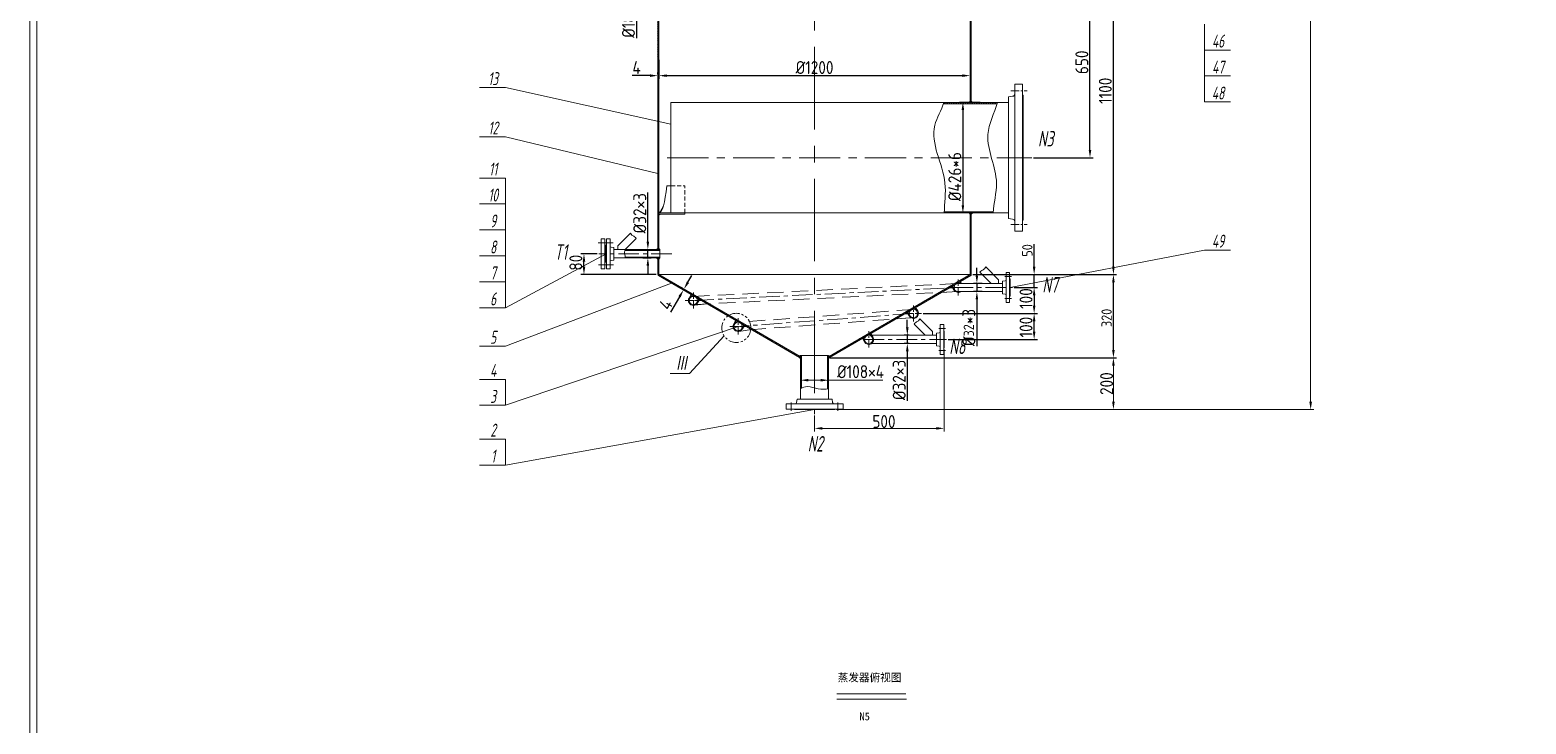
# Model space of a CAD drawing. Header units: inches. Extents: x 16 to 1170, y 5 to 1869.
# Drawn here: x 16 to 593, y 363 to 630 of the extents above; entities that cross this region are included whole.
import ezdxf
from ezdxf.enums import TextEntityAlignment as Align

# ---------------------------------------------------------------- set-up
doc = ezdxf.new("R2010")
doc.units = ezdxf.units.IN
doc.header["$MEASUREMENT"] = 0
for name, pattern in [('CENTER', [50.8, 31.75, -6.35, 6.35, -6.35]), ('HIDDEN', [9.525, 6.35, -3.175]), ('PHANTOM2', [31.75, 15.875, -3.175, 3.175, -3.175, 3.175, -3.175])]:
    doc.linetypes.add(name, pattern=pattern)
doc.layers.get('Defpoints').update_dxf_attribs({"lineweight": 0})
for name, color, linetype, lineweight in [('中心线', 111, 'CENTER', 0), ('剖面线', 250, 'Continuous', 0), ('双点划线', 5, 'PHANTOM2', 0), ('文字', 7, 'Continuous', 0), ('标注线', 20, 'Continuous', 0), ('粗实线', 7, 'Continuous', 0), ('细实线2', 130, 'Continuous', 0), ('虚线', 3, 'HIDDEN', 0)]:
    doc.layers.add(name, color=color, linetype=linetype, lineweight=lineweight)
doc.styles.add('HZ', font='gbeitc.shx', dxfattribs={"width": 0.75, "bigfont": 'hztxt3.shx'})
doc.styles.add('STYLE1', font='isocp3.shx', dxfattribs={"width": 0.8, "oblique": 18, "bigfont": 'hztxt3.shx'})
doc.dimstyles.new('1-10', dxfattribs={"dimtxt": 4, "dimasz": 3, "dimexe": 1.25, "dimexo": 0.625, "dimtad": 1, "dimdec": 4, "dimlfac": 10, "dimdsep": 46, "dimtxsty": 'STYLE1', "dimcen": 0.5, "dimclrt": 4, "dimadec": 0, "dimazin": 0, "dimtp": 0.2, "dimtfac": 1, "dimtdec": 4, "dimtmove": 0, "dimatfit": 3, "dimfxl": 1.25, "dimtolj": 1, "dimarcsym": 0})

# ---------------------------------------------------------------- blocks, each defined once
blk = doc.blocks.new('*D3')
at = {"layer": 'Defpoints', "color": 0, "transparency": 16777216}
for p in [(395.27, 531.13), (360.26, 521.13), (403.65, 521.13)]:
    blk.add_point(p, dxfattribs=at)
at = {"layer": '标注线', "color": 0, "lineweight": -2, "transparency": 16777216}
for p, q in [((395.9, 531.13), (404.9, 531.13)), ((403.65, 528.13), (403.65, 524.13)), ((360.89, 521.13), (404.9, 521.13))]:
    blk.add_line(p, q, dxfattribs=at)
at = {"layer": '标注线', "color": 0, "transparency": 16777216}
for points in [[(403.15, 528.13), (404.15, 528.13), (403.65, 531.13)], [(403.15, 524.13), (404.15, 524.13), (403.65, 521.13)]]:
    blk.add_solid(points, dxfattribs=at)
at = {"layer": '标注线', "color": 4, "transparency": 16777216, "insert": (400.53, 526.87), "char_height": 4, "attachment_point": 5, "rotation": 90}
blk.add_mtext('\\A1;{\\Fgbenor,gbcbig|c134;\\H1.25x;100}', dxfattribs=at)
blk = doc.blocks.new('*D4')
at = {"layer": 'Defpoints', "color": 0, "transparency": 16777216}
for p in [(360.26, 521.13), (403.65, 521.13), (369.87, 511.13)]:
    blk.add_point(p, dxfattribs=at)
at = {"layer": '标注线', "color": 0, "lineweight": -2, "transparency": 16777216}
for p, q in [((360.89, 521.13), (404.9, 521.13)), ((403.65, 514.13), (403.65, 518.13)), ((370.5, 511.13), (404.9, 511.13))]:
    blk.add_line(p, q, dxfattribs=at)
at = {"layer": '标注线', "color": 0, "transparency": 16777216}
for points in [[(403.15, 518.13), (404.15, 518.13), (403.65, 521.13)], [(403.15, 514.13), (404.15, 514.13), (403.65, 511.13)]]:
    blk.add_solid(points, dxfattribs=at)
at = {"layer": '标注线', "color": 4, "transparency": 16777216, "insert": (400.53, 515.88), "char_height": 4, "attachment_point": 5, "rotation": 90}
blk.add_mtext('\\A1;{\\Fgbenor,gbcbig|c134;\\H1.25x;100}', dxfattribs=at)
blk = doc.blocks.new('*D5')
at = {"layer": 'Defpoints', "color": 0, "transparency": 16777216}
for p in [(379.41, 536.13), (434.22, 536.13), (324.41, 504.08)]:
    blk.add_point(p, dxfattribs=at)
at = {"layer": '标注线', "color": 0, "lineweight": -2, "transparency": 16777216}
for p, q in [((380.03, 536.13), (435.47, 536.13)), ((434.22, 507.08), (434.22, 533.13)), ((325.03, 504.08), (435.47, 504.08))]:
    blk.add_line(p, q, dxfattribs=at)
at = {"layer": '标注线', "color": 0, "transparency": 16777216}
for points in [[(433.72, 533.13), (434.72, 533.13), (434.22, 536.13)], [(433.72, 507.08), (434.72, 507.08), (434.22, 504.08)]]:
    blk.add_solid(points, dxfattribs=at)
at = {"layer": '标注线', "color": 4, "transparency": 16777216, "insert": (431.6, 519.41), "char_height": 4, "attachment_point": 5, "rotation": 90, "style": 'STYLE1'}
blk.add_mtext('\\A1;{\\Fgbenor,gbcbig|c134;\\Q0;\\W1;320}', dxfattribs=at)
blk = doc.blocks.new('*D6')
at = {"layer": 'Defpoints', "color": 0, "transparency": 16777216}
for p in [(379.41, 536.13), (395.27, 531.13), (403.66, 536.13)]:
    blk.add_point(p, dxfattribs=at)
at = {"layer": '标注线', "color": 0, "lineweight": -2, "transparency": 16777216}
for p, q in [((403.66, 539.13), (403.66, 547.87)), ((380.03, 536.13), (404.91, 536.13)), ((395.9, 531.13), (404.91, 531.13)), ((403.66, 531.13), (403.66, 536.13)), ((403.66, 528.13), (403.66, 525.13))]:
    blk.add_line(p, q, dxfattribs=at)
at = {"layer": '标注线', "color": 0, "transparency": 16777216}
for points in [[(403.16, 539.13), (404.16, 539.13), (403.66, 536.13)], [(403.16, 528.13), (404.16, 528.13), (403.66, 531.13)]]:
    blk.add_solid(points, dxfattribs=at)
at = {"layer": '标注线', "color": 4, "transparency": 16777216, "insert": (397.7, 545.41), "char_height": 4, "attachment_point": 5, "rotation": 90, "style": 'STYLE1'}
blk.add_mtext('\\A1;{\\Fgbenor,gbcbig|c134;\\Q0;\\W1;\\P50}', dxfattribs=at)
blk = doc.blocks.new('*D7')
at = {"layer": 'Defpoints', "color": 0, "transparency": 16777216}
for p in [(230.1, 544.13), (235.8, 544.13), (258.61, 536.13)]:
    blk.add_point(p, dxfattribs=at)
at = {"layer": '标注线', "color": 0, "lineweight": -2, "transparency": 16777216}
for p, q in [((235.18, 544.13), (228.85, 544.13)), ((230.1, 539.13), (230.1, 541.13)), ((257.98, 536.13), (228.85, 536.13))]:
    blk.add_line(p, q, dxfattribs=at)
at = {"layer": '标注线', "color": 0, "transparency": 16777216}
for points in [[(229.6, 541.13), (230.6, 541.13), (230.1, 544.13)], [(229.6, 539.13), (230.6, 539.13), (230.1, 536.13)]]:
    blk.add_solid(points, dxfattribs=at)
at = {"layer": '标注线', "color": 4, "transparency": 16777216, "insert": (226.98, 540.69), "char_height": 4, "attachment_point": 5, "rotation": 90}
blk.add_mtext('\\A1;{\\Fgbenor,gbcbig|c134;\\H1.25x;80}', dxfattribs=at)
blk = doc.blocks.new('*D8')
at = {"layer": 'Defpoints', "color": 0, "transparency": 16777216}
for p in [(268.46, 530.19), (268.46, 530.19), (268.66, 530.53)]:
    blk.add_point(p, dxfattribs=at)
at = {"layer": '标注线', "color": 0, "lineweight": -2, "transparency": 16777216}
for p, q in [((267.92, 530.5), (267.38, 530.81)), ((268.12, 530.85), (267.58, 531.16)), ((270.16, 533.13), (271.67, 535.72)), ((266.95, 527.59), (263.49, 521.63)), ((268.66, 530.53), (268.46, 530.19))]:
    blk.add_line(p, q, dxfattribs=at)
at = {"layer": '标注线', "color": 0, "transparency": 16777216}
for points in [[(269.73, 533.38), (270.6, 532.88), (268.66, 530.53)], [(266.52, 527.84), (267.39, 527.34), (268.46, 530.19)]]:
    blk.add_solid(points, dxfattribs=at)
at = {"layer": '标注线', "color": 4, "transparency": 16777216, "insert": (261.63, 524.64), "char_height": 4, "attachment_point": 5, "rotation": 59.89207}
blk.add_mtext('\\A1;{\\Fgbenor,gbcbig|c134;\\H1.25x;4}', dxfattribs=at)
blk = doc.blocks.new('*D9')
at = {"layer": 'Defpoints', "color": 0, "transparency": 16777216}
for p in [(381.06, 646.13), (434.22, 646.13), (379.41, 536.13)]:
    blk.add_point(p, dxfattribs=at)
at = {"layer": '标注线', "color": 0, "lineweight": -2, "transparency": 16777216}
for p, q in [((381.68, 646.13), (435.47, 646.13)), ((434.22, 539.13), (434.22, 643.13)), ((380.03, 536.13), (435.47, 536.13))]:
    blk.add_line(p, q, dxfattribs=at)
at = {"layer": '标注线', "color": 0, "transparency": 16777216}
for points in [[(433.72, 643.13), (434.72, 643.13), (434.22, 646.13)], [(433.72, 539.13), (434.72, 539.13), (434.22, 536.13)]]:
    blk.add_solid(points, dxfattribs=at)
at = {"layer": '标注线', "color": 4, "transparency": 16777216, "insert": (431.1, 606.89), "char_height": 4, "attachment_point": 5, "rotation": 90}
blk.add_mtext('\\A1;{\\Fgbenor,gbcbig|c134;\\H1.25x;1100}', dxfattribs=at)
blk = doc.blocks.new('*D10')
at = {"layer": 'Defpoints', "color": 0, "transparency": 16777216}
for p in [(381.06, 646.13), (425.19, 646.13), (402.81, 581.13)]:
    blk.add_point(p, dxfattribs=at)
at = {"layer": '标注线', "color": 0, "lineweight": -2, "transparency": 16777216}
for p, q in [((381.68, 646.13), (426.44, 646.13)), ((425.19, 584.13), (425.19, 643.13)), ((403.43, 581.13), (426.44, 581.13))]:
    blk.add_line(p, q, dxfattribs=at)
at = {"layer": '标注线', "color": 0, "transparency": 16777216}
for points in [[(424.69, 643.13), (425.69, 643.13), (425.19, 646.13)], [(424.69, 584.13), (425.69, 584.13), (425.19, 581.13)]]:
    blk.add_solid(points, dxfattribs=at)
at = {"layer": '标注线', "color": 4, "transparency": 16777216, "insert": (422.06, 617.85), "char_height": 4, "attachment_point": 5, "rotation": 90}
blk.add_mtext('\\A1;{\\Fgbenor,gbcbig|c134;\\H1.25x;650}', dxfattribs=at)
blk = doc.blocks.new('*D14')
at = {"layer": 'Defpoints', "color": 0, "transparency": 16777216}
for p in [(259.01, 619.48), (379.01, 619.48), (379.01, 612.72)]:
    blk.add_point(p, dxfattribs=at)
at = {"layer": '标注线', "color": 0, "lineweight": -2, "transparency": 16777216}
for p, q in [((259.01, 618.85), (259.01, 611.47)), ((379.01, 618.85), (379.01, 611.47)), ((262.01, 612.72), (376.01, 612.72))]:
    blk.add_line(p, q, dxfattribs=at)
at = {"layer": '标注线', "color": 0, "transparency": 16777216}
for points in [[(262.01, 613.22), (262.01, 612.22), (259.01, 612.72)], [(376.01, 613.22), (376.01, 612.22), (379.01, 612.72)]]:
    blk.add_solid(points, dxfattribs=at)
at = {"layer": '标注线', "color": 4, "transparency": 16777216, "insert": (319.01, 615.85), "char_height": 4, "attachment_point": 5}
blk.add_mtext('\\A1;{\\Fgbenor,gbcbig|c0;\\H1.25x;%%C\\Fgbenor,gbcbig|c134;1200}', dxfattribs=at)
blk = doc.blocks.new('*D15')
at = {"layer": 'Defpoints', "color": 0, "transparency": 16777216}
for p in [(258.61, 612.72), (258.61, 612.72), (259.01, 612.72)]:
    blk.add_point(p, dxfattribs=at)
at = {"layer": '标注线', "color": 0, "lineweight": -2, "transparency": 16777216}
for p, q in [((255.61, 612.72), (248.71, 612.72)), ((258.61, 613.35), (258.61, 613.97)), ((259.01, 612.72), (258.61, 612.72)), ((259.01, 612.1), (259.01, 611.47)), ((262.01, 612.72), (265.01, 612.72))]:
    blk.add_line(p, q, dxfattribs=at)
at = {"layer": '标注线', "color": 0, "transparency": 16777216}
for points in [[(255.61, 613.22), (255.61, 612.22), (258.61, 612.72)], [(262.01, 613.22), (262.01, 612.22), (259.01, 612.72)]]:
    blk.add_solid(points, dxfattribs=at)
at = {"layer": '标注线', "color": 4, "transparency": 16777216, "insert": (250.38, 615.85), "char_height": 4, "attachment_point": 5}
blk.add_mtext('\\A1;{\\Fgbenor,gbcbig|c134;\\H1.25x;4}', dxfattribs=at)
blk = doc.blocks.new('*D17')
at = {"layer": 'Defpoints', "color": 0, "transparency": 16777216}
for p in [(252.2, 545.73), (252.2, 542.53), (254.73, 542.53)]:
    blk.add_point(p, dxfattribs=at)
at = {"layer": '标注线', "color": 0, "lineweight": -2, "transparency": 16777216}
for p, q in [((254.73, 548.73), (254.73, 567.73)), ((252.83, 545.73), (255.98, 545.73)), ((252.83, 542.53), (255.98, 542.53)), ((254.73, 542.53), (254.73, 545.73)), ((254.73, 539.53), (254.73, 536.53))]:
    blk.add_line(p, q, dxfattribs=at)
at = {"layer": '标注线', "color": 0, "transparency": 16777216}
for points in [[(254.23, 548.73), (255.23, 548.73), (254.73, 545.73)], [(254.23, 539.53), (255.23, 539.53), (254.73, 542.53)]]:
    blk.add_solid(points, dxfattribs=at)
at = {"layer": '标注线', "color": 4, "transparency": 16777216, "insert": (251.6, 559.73), "char_height": 4, "attachment_point": 5, "rotation": 90}
blk.add_mtext('\\A1;{\\Fgbenor,gbcbig|c0;\\H1.25x;%%C\\Fgbenor,gbcbig|c134;32×3}', dxfattribs=at)
blk = doc.blocks.new('*D18')
at = {"layer": 'Defpoints', "color": 0, "transparency": 16777216}
for p in [(354.76, 509.53), (356.03, 512.73), (356.03, 509.53)]:
    blk.add_point(p, dxfattribs=at)
at = {"layer": '标注线', "color": 0, "lineweight": -2, "transparency": 16777216}
for p, q in [((354.76, 515.73), (354.76, 518.73)), ((355.41, 512.73), (353.51, 512.73)), ((355.41, 509.53), (353.51, 509.53)), ((354.76, 512.73), (354.76, 509.53)), ((354.76, 506.53), (354.76, 487.52))]:
    blk.add_line(p, q, dxfattribs=at)
at = {"layer": '标注线', "color": 0, "transparency": 16777216}
for points in [[(354.26, 515.73), (355.26, 515.73), (354.76, 512.73)], [(354.26, 506.53), (355.26, 506.53), (354.76, 509.53)]]:
    blk.add_solid(points, dxfattribs=at)
at = {"layer": '标注线', "color": 4, "transparency": 16777216, "insert": (351.63, 495.52), "char_height": 4, "attachment_point": 5, "rotation": 90}
blk.add_mtext('\\A1;{\\Fgbenor,gbcbig|c0;\\H1.25x;%%C\\Fgbenor,gbcbig|c134;32×3}', dxfattribs=at)
blk = doc.blocks.new('*D19')
at = {"layer": 'Defpoints', "color": 0, "transparency": 16777216}
for p in [(384.2, 532.73), (381.58, 529.53), (384.2, 529.53)]:
    blk.add_point(p, dxfattribs=at)
at = {"layer": '标注线', "color": 0, "lineweight": -2, "transparency": 16777216}
for p, q in [((381.58, 535.73), (381.58, 538.73)), ((383.57, 532.73), (380.33, 532.73)), ((381.58, 532.73), (381.58, 529.53)), ((383.57, 529.53), (380.33, 529.53)), ((381.58, 526.53), (381.58, 508.52))]:
    blk.add_line(p, q, dxfattribs=at)
at = {"layer": '标注线', "color": 0, "transparency": 16777216}
for points in [[(381.08, 535.73), (382.08, 535.73), (381.58, 532.73)], [(381.08, 526.53), (382.08, 526.53), (381.58, 529.53)]]:
    blk.add_solid(points, dxfattribs=at)
at = {"layer": '标注线', "color": 4, "transparency": 16777216, "insert": (378.46, 515.73), "char_height": 4, "attachment_point": 5, "rotation": 90}
blk.add_mtext('\\A1;{\\Fgbenor,gbcbig|c0;\\H1.25x;%%C\\Fgbenor,gbcbig|c134;\\H0.8x;32\\H1.25x;*3}', dxfattribs=at)
blk = doc.blocks.new('*D20')
at = {"layer": 'Defpoints', "color": 0, "transparency": 16777216}
for p in [(383.53, 602.43), (376.19, 559.83), (383.53, 559.83)]:
    blk.add_point(p, dxfattribs=at)
at = {"layer": '标注线', "color": 0, "lineweight": -2, "transparency": 16777216}
for p, q in [((382.9, 602.43), (374.94, 602.43)), ((376.19, 599.43), (376.19, 562.83)), ((382.9, 559.83), (374.94, 559.83))]:
    blk.add_line(p, q, dxfattribs=at)
at = {"layer": '标注线', "color": 0, "transparency": 16777216}
for points in [[(375.69, 599.43), (376.69, 599.43), (376.19, 602.43)], [(375.69, 562.83), (376.69, 562.83), (376.19, 559.83)]]:
    blk.add_solid(points, dxfattribs=at)
at = {"layer": '标注线', "color": 4, "transparency": 16777216, "insert": (373.06, 573.84), "char_height": 4, "attachment_point": 5, "rotation": 90}
blk.add_mtext('\\A1;{\\Fgbenor,gbcbig|c0;\\H1.25x;%%C\\Fgbenor,gbcbig|c134;426*6}', dxfattribs=at)
blk = doc.blocks.new('*D22')
at = {"layer": 'Defpoints', "color": 0, "transparency": 16777216}
for p in [(250.38, 648.53), (250.87, 650.33), (250.87, 648.53)]:
    blk.add_point(p, dxfattribs=at)
at = {"layer": '标注线', "color": 0, "lineweight": -2, "transparency": 16777216}
for p, q in [((250.38, 653.33), (250.38, 656.33)), ((250.24, 650.33), (249.13, 650.33)), ((250.24, 648.53), (249.13, 648.53)), ((250.38, 650.33), (250.38, 648.53)), ((250.38, 645.53), (250.38, 627.19))]:
    blk.add_line(p, q, dxfattribs=at)
at = {"layer": '标注线', "color": 0, "transparency": 16777216}
for points in [[(249.88, 653.33), (250.88, 653.33), (250.38, 650.33)], [(249.88, 645.53), (250.88, 645.53), (250.38, 648.53)]]:
    blk.add_solid(points, dxfattribs=at)
at = {"layer": '标注线', "color": 4, "transparency": 16777216, "insert": (247.25, 634.77), "char_height": 4, "attachment_point": 5, "rotation": 90}
blk.add_mtext('\\A1;{\\Fgbenor,gbcbig|c0;\\H1.25x;%%C\\Fgbenor,gbcbig|c134;18×3}', dxfattribs=at)

msp = doc.modelspace()

# ---------------------------------------------------------------- hatches: boundary and pattern name
at = {"layer": '剖面线'}
h = msp.add_hatch(dxfattribs=at)
h.set_pattern_fill('ANSI31', scale=5, style=0)
edge = h.paths.add_edge_path()
edge.add_line((258.607974, 644.934555), (258.607974, 546.165726))
edge.add_line((259.007974, 646.427376), (259.007974, 545.927376))
edge.add_line((259.007974, 644.827376), (258.407974, 644.988145))
edge.add_line((258.807974, 545.927376), (258.607974, 546.165726))
edge.add_line((259.007974, 545.927376), (258.807974, 545.927376))
h = msp.add_hatch(dxfattribs=at)
h.set_pattern_fill('ANSI31', scale=5, style=0)
edge = h.paths.add_edge_path()
edge.add_line((379.407974, 644.934555), (379.407974, 602.865726))
edge.add_line((379.007974, 646.427376), (379.007974, 602.627376))
edge.add_line((379.007974, 644.827376), (379.607974, 644.988145))
edge.add_line((379.007974, 602.627376), (379.207974, 602.627376))
edge.add_line((379.207974, 602.627376), (379.407974, 602.865726))
h = msp.add_hatch(dxfattribs=at)
h.set_pattern_fill('ANSI31', scale=5, angle=90, style=0)
edge = h.paths.add_edge_path()
edge.add_spline(control_points=[(389.327902, 601.927376), (389.37835, 602.093954), (389.427367, 602.260618), (389.474766, 602.427376)], knot_values=[0, 0, 0, 0, 0.5200890001, 0.5200890001, 0.5200890001, 0.5200890001], degree=3, periodic=0)
edge.add_line((389.474766, 602.427376), (368.848173, 602.427376))
edge.add_spline(control_points=[(368.848173, 602.427376), (368.800624, 602.260088), (368.749959, 602.093439), (368.696542, 601.927376)], knot_values=[0, 0, 0, 0, 0.5217420652, 0.5217420652, 0.5217420652, 0.5217420652], degree=3, periodic=0)
edge.add_line((368.696542, 601.927376), (389.327902, 601.927376))
h = msp.add_hatch(dxfattribs=at)
h.set_pattern_fill('ANSI31', scale=5, angle=90, style=0)
edge = h.paths.add_edge_path()
edge.add_spline(control_points=[(368.989926, 560.327376), (368.982214, 560.160731), (368.975231, 559.994066), (368.969096, 559.827376)], knot_values=[43.1115139739, 43.1115139739, 43.1115139739, 43.1115139739, 43.6119232168, 43.6119232168, 43.6119232168, 43.6119232168], degree=3, periodic=0)
edge.add_line((368.969096, 559.827376), (387.860114, 559.827376))
edge.add_spline(control_points=[(387.860114, 559.827376), (387.86625, 559.994107), (387.8744, 560.160773), (387.884373, 560.327376)], knot_values=[42.9859873979, 42.9859873979, 42.9859873979, 42.9859873979, 43.4865211905, 43.4865211905, 43.4865211905, 43.4865211905], degree=3, periodic=0)
edge.add_line((387.884373, 560.327376), (368.989926, 560.327376))
h = msp.add_hatch(dxfattribs=at)
h.set_pattern_fill('ANSI31', scale=5, style=0)
edge = h.paths.add_edge_path()
edge.add_line((379.007974, 559.627376), (379.007974, 536.127376))
edge.add_line((379.407974, 559.389025), (379.407974, 536.127376))
h = msp.add_hatch(dxfattribs=at)
h.set_pattern_fill('ANSI31', scale=4, angle=90, style=0)
edge = h.paths.add_edge_path()
edge.add_line((259.407974, 545.727376), (245.979351, 545.727376))
edge.add_spline(control_points=[(245.979351, 545.727376), (245.95421, 545.627603), (245.926122, 545.527592), (245.898545, 545.427376)], knot_values=[0, 0, 0, 0, 0.3086754578, 0.3086754578, 0.3086754578, 0.3086754578], degree=3, periodic=0)
edge.add_line((245.898545, 545.427376), (259.407974, 545.427376))
edge.add_line((259.407974, 545.427376), (259.407974, 545.727376))
h = msp.add_hatch(dxfattribs=at)
h.set_pattern_fill('ANSI31', scale=4, angle=90, style=0)
edge = h.paths.add_edge_path()
edge.add_line((259.407974, 542.827376), (245.980328, 542.827376))
edge.add_spline(control_points=[(245.980328, 542.827376), (245.979728, 542.801777), (245.978674, 542.776217), (245.97713, 542.750705)], knot_values=[2.9346901288, 2.9346901288, 2.9346901288, 2.9346901288, 3.0114385548, 3.0114385548, 3.0114385548, 3.0114385548], degree=3, periodic=0)
edge.add_spline(control_points=[(245.97713, 542.750705), (245.975128, 542.717628), (245.972304, 542.684632), (245.96858, 542.651739)], knot_values=[3.0114385548, 3.0114385548, 3.0114385548, 3.0114385548, 3.1109430929, 3.1109430929, 3.1109430929, 3.1109430929], degree=3, periodic=0)
edge.add_spline(control_points=[(245.96858, 542.651739), (245.963867, 542.610105), (245.957713, 542.568636), (245.949964, 542.527376)], knot_values=[3.1109430929, 3.1109430929, 3.1109430929, 3.1109430929, 3.2368878988, 3.2368878988, 3.2368878988, 3.2368878988], degree=3, periodic=0)
edge.add_line((245.949964, 542.527376), (259.407974, 542.527376))
edge.add_line((259.407974, 542.527376), (259.407974, 542.827376))
h = msp.add_hatch(dxfattribs=at)
h.set_pattern_fill('ANSI31', scale=5, style=0)
h.paths.add_polyline_path([(259.007974, 542.327376), (258.807974, 542.327376), (258.607974, 542.089025), (258.607974, 536.127376), (259.007974, 536.127376)])
h = msp.add_hatch(dxfattribs=at)
h.set_pattern_fill('ANSI31', scale=5, style=0)
h.paths.add_polyline_path([(258.807321, 535.781343), (313.223061, 504.227578), (313.407974, 504.382738), (313.407974, 504.582738), (259.007974, 536.127376)])
h = msp.add_hatch(dxfattribs=at)
h.set_pattern_fill('ANSI31', scale=5, style=0)
h.paths.add_polyline_path([(379.007974, 536.127376), (324.607974, 504.582738), (324.607974, 504.382738), (324.792886, 504.227578), (379.208626, 535.781343)])
h = msp.add_hatch(dxfattribs=at)
h.set_pattern_fill('ANSI31', scale=5, style=0)
edge = h.paths.add_edge_path()
edge.add_line((314.007974, 504.982738), (313.607974, 504.982738))
edge.add_line((313.607974, 504.982738), (313.607974, 492.181452))
edge.add_spline(control_points=[(313.607974, 492.181452), (313.738755, 492.248812), (313.872256, 492.313353), (314.007974, 492.374383)], knot_values=[0, 0, 0, 0, 0.4413278414, 0.4413278414, 0.4413278414, 0.4413278414], degree=3, periodic=0)
edge.add_line((314.007974, 492.374383), (314.007974, 504.982738))
h = msp.add_hatch(dxfattribs=at)
h.set_pattern_fill('ANSI31', scale=5, style=0)
edge = h.paths.add_edge_path()
edge.add_line((324.407974, 504.982738), (324.007974, 504.982738))
edge.add_line((324.007974, 504.982738), (324.007974, 492.055667))
edge.add_spline(control_points=[(324.007974, 492.055667), (324.141762, 492.075049), (324.275126, 492.096699), (324.407974, 492.120544)], knot_values=[10.5835103198, 10.5835103198, 10.5835103198, 10.5835103198, 10.9884214566, 10.9884214566, 10.9884214566, 10.9884214566], degree=3, periodic=0)
edge.add_line((324.407974, 492.120544), (324.407974, 504.982738))
at = {"layer": '粗实线'}
for points in [[(379.407974, 602.865726), (379.207974, 602.627376), (379.007974, 602.627376), (379.007974, 602.859048), (378.607974, 602.427376), (380.007974, 602.427376)], [(380.007974, 559.827376), (378.607974, 559.827376), (379.007974, 559.395703), (379.007974, 559.627376), (379.207974, 559.627376), (379.407974, 559.389025)], [(259.481894, 559.427376), (259.007974, 559.427376), (259.007974, 558.990702)], [(259.007974, 546.159048), (259.007974, 545.927376), (258.807974, 545.927376), (258.607974, 546.165726), (258.007974, 545.727376), (259.407974, 545.727376)], [(259.407974, 542.527376), (258.007974, 542.527376), (258.607974, 542.089025), (258.807974, 542.327376), (259.007974, 542.327376), (259.007974, 542.095703)], [(259.007974, 536.483693), (259.007974, 536.127376), (259.189942, 536.127376, 0.0270604393)], [(379.007974, 536.483693, 0.0270604393), (378.826005, 536.127376), (379.007974, 536.127376)], [(259.007974, 536.127376), (258.607974, 536.127376, 0.3723119494), (258.807321, 535.781343)], [(259.189942, 536.127376), (259.007974, 536.127376), (259.248523, 535.98789, 0.0102259617)], [(379.007974, 536.127376), (378.826005, 536.127376, 0.0102259617), (378.767425, 535.98789)], [(379.407974, 536.127376), (379.007974, 536.127376), (379.208626, 535.781343, 0.3723119494)], [(313.607974, 504.982738), (313.165651, 504.723252), (313.407974, 504.582738), (313.407974, 504.382738), (313.223061, 504.227578), (313.607974, 503.627578)], [(324.792886, 504.227578), (324.607974, 504.382738), (324.607974, 504.582738), (324.850124, 504.723152), (324.407974, 504.982738), (324.407974, 503.627578)]]:
    msp.add_hatch(color=7, dxfattribs=at).paths.add_polyline_path(points)
h = msp.add_hatch(color=7, dxfattribs=at)
edge = h.paths.add_edge_path()
edge.add_ellipse((259.007974, 581.127376), major_axis=(0.004612, 21.300017), ratio=0.1648566246, start_angle=180.075245725, end_angle=185.950997317, ccw=False)
edge.add_line((259.007974, 559.827376), (259.481894, 559.827376))
edge.add_line((259.481894, 559.827376), (259.367446, 559.942067))
h = msp.add_hatch(color=7, dxfattribs=at)
edge = h.paths.add_edge_path()
edge.add_line((259.007974, 560.302303), (259.007974, 559.827376))
edge.add_ellipse((259.007974, 581.127376), major_axis=(0.004612, 21.300017), ratio=0.1648566246, start_angle=180.075245725, end_angle=185.950997317)
edge.add_line((259.367446, 559.942067), (259.007974, 560.302303))

# ---------------------------------------------------------------- linework, layer by layer
at = {"layer": '中心线'}
msp.add_line((319.007974, 1588.975101), (319.007974, 482.409355), dxfattribs=at)
at = {"layer": '中心线', "ltscale": 0.1}
for p, q in [((394.707974, 606.877376), (400.907974, 606.877376)), ((394.707974, 555.377376), (400.907974, 555.377376)), ((374.372271, 527.992736), (374.372271, 534.262015)), ((269.131739, 526.127376), (275.401018, 526.127376)), ((272.266378, 522.992736), (272.266378, 529.262015)), ((289.511782, 512.992736), (289.511782, 519.262015)), ((353.992228, 521.127376), (360.261507, 521.127376)), ((357.126867, 517.992736), (357.126867, 524.262015)), ((286.377142, 516.127376), (292.646421, 516.127376)), ((339.881464, 507.992736), (339.881464, 514.262015))]:
    msp.add_line(p, q, dxfattribs=at)
at = {"layer": '中心线', "ltscale": 0.5}
msp.add_line((262.221734, 581.127376), (402.808231, 581.127376), dxfattribs=at)
at = {"layer": '中心线', "ltscale": 0.25}
for p, q in [((241.409866, 548.377376), (235.619582, 548.377376)), ((263.994969, 544.127376), (235.802317, 544.127376)), ((241.438819, 539.877376), (235.648535, 539.877376)), ((272.266378, 526.127376), (374.372271, 531.127376)), ((372.239816, 531.127376), (395.271815, 531.127376)), ((392.307974, 535.377376), (394.907974, 535.377376)), ((392.307974, 526.877376), (394.907974, 526.877376)), ((357.126867, 521.127376), (289.511782, 516.127376)), ((366.907974, 515.377376), (369.507974, 515.377376)), ((337.868876, 511.127376), (369.871815, 511.127376)), ((366.907974, 506.877376), (369.507974, 506.877376)), ((310.007974, 486.827376), (310.007974, 483.627376)), ((328.007974, 486.827376), (328.007974, 483.627376))]:
    msp.add_line(p, q, dxfattribs=at)
at = {"layer": '双点划线', "ltscale": 0.25}
msp.add_circle((288.853786, 515.57547), 5.621774, dxfattribs=at)
at = {"layer": '标注线'}
for p, q in [((510.267894, 487.121741), (510.267894, 1671.099102)), ((469.328253, 632.592933), (469.328253, 622.592933)), ((469.328253, 622.592933), (469.328253, 612.592933)), ((469.328253, 612.592933), (469.328253, 602.592933)), ((199.843846, 608.122233), (263.607974, 594.09454)), ((199.843846, 589.118137), (258.607974, 575.05553)), ((199.843846, 573.295578), (199.843846, 563.295578)), ((199.843846, 563.295578), (199.843846, 553.295578)), ((199.843846, 553.295578), (199.843846, 543.295578)), ((199.843846, 523.295578), (238.607974, 544.127376)), ((199.843846, 543.295578), (199.843846, 533.295578)), ((469.328253, 545.563358), (394.407974, 531.127376)), ((199.843846, 533.295578), (199.843846, 523.295578)), ((199.843846, 508.518947), (263.847859, 532.858513)), ((199.843846, 485.755627), (289.511782, 516.127376)), ((284.109853, 512.558943), (270.763867, 497.982841)), ((325.032974, 504.084268), (435.471809, 504.084268)), ((369.007974, 507.252376), (369.007974, 475.629371)), ((313.607974, 496.372677), (313.607974, 494.176769)), ((324.407974, 496.372677), (324.407974, 494.176769)), ((434.221809, 487.127376), (434.221809, 501.084268)), ((199.843846, 495.755627), (199.843846, 485.755627)), ((316.607974, 495.426769), (321.407974, 495.426769)), ((324.407974, 495.426769), (345.319007, 495.426769)), ((199.843846, 462.739164), (319.007974, 484.127376)), ((319.007974, 481.784355), (319.007974, 475.629371)), ((327.432974, 484.127376), (435.471809, 484.127376)), ((328.964462, 484.121741), (511.517894, 484.121741)), ((366.007974, 476.879371), (322.007974, 476.879371)), ((199.843846, 472.739164), (199.843846, 462.739164))]:
    msp.add_line(p, q, dxfattribs=at)
for points in [[(433.721809, 501.084268), (434.721809, 501.084268), (434.221809, 504.084268)], [(316.607974, 495.926769), (316.607974, 494.926769), (313.607974, 495.426769)], [(321.407974, 495.926769), (321.407974, 494.926769), (324.407974, 495.426769)], [(433.721809, 487.127376), (434.721809, 487.127376), (434.221809, 484.127376)], [(509.767894, 487.121741), (510.767894, 487.121741), (510.267894, 484.121741)], [(322.007974, 477.379371), (322.007974, 476.379371), (319.007974, 476.879371)], [(366.007974, 477.379371), (366.007974, 476.379371), (369.007974, 476.879371)]]:
    msp.add_solid(points, dxfattribs=at)
at = {"layer": '粗实线'}
for p, q in [((259.007974, 646.427376), (259.007974, 545.927376)), ((379.007974, 646.427376), (379.007974, 602.627376)), ((258.607974, 644.934555), (258.607974, 546.165726)), ((379.407974, 644.934555), (379.407974, 602.865726)), ((396.207974, 609.377376), (399.207974, 609.377376)), ((396.207974, 552.877376), (396.207974, 609.377376)), ((399.207974, 552.877376), (399.207974, 609.377376)), ((263.607974, 559.827376), (263.607974, 602.427376)), ((263.607974, 602.427376), (393.707974, 602.427376)), ((368.696542, 601.927376), (389.327902, 601.927376)), ((378.607974, 602.427376), (379.007974, 602.859048)), ((379.007974, 602.627376), (379.207974, 602.627376)), ((379.207974, 602.627376), (379.407974, 602.865726)), ((379.407974, 602.865726), (380.007974, 602.427376)), ((393.707974, 604.570414), (395.329843, 604.769555)), ((393.707974, 557.684337), (393.707974, 604.570414)), ((399.407974, 605.127376), (399.207974, 605.327376)), ((399.407974, 557.127376), (399.407974, 605.127376)), ((262.027869, 570.281993), (263.607974, 570.281993)), ((259.481894, 559.827376), (259.007974, 560.302303)), ((259.007974, 559.827376), (393.707974, 559.827376)), ((269.007974, 559.427376), (269.007974, 559.827376)), ((368.989926, 560.327376), (387.884373, 560.327376)), ((378.607974, 559.827376), (379.007974, 559.395703)), ((379.007974, 559.627376), (379.007974, 536.127376)), ((379.007974, 559.627376), (379.207974, 559.627376)), ((379.207974, 559.627376), (379.407974, 559.389025)), ((379.407974, 559.389025), (380.007974, 559.827376)), ((259.007974, 559.427376), (269.007974, 559.427376)), ((259.481894, 559.427376), (259.007974, 558.990702)), ((379.407974, 559.389025), (379.407974, 536.127376)), ((393.707974, 557.684337), (395.329843, 557.485196)), ((399.407974, 557.127376), (399.207974, 556.927376)), ((236.707974, 549.877376), (238.107974, 549.877376)), ((236.707974, 549.877376), (236.707974, 538.381249)), ((238.107974, 549.877376), (238.107974, 538.381249)), ((240.207974, 549.877376), (238.807974, 549.877376)), ((238.807974, 549.877376), (238.807974, 538.381249)), ((240.207974, 549.877376), (240.207974, 538.381249)), ((248.045612, 552.082596), (243.100556, 547.13754)), ((250.243416, 550.037759), (245.933032, 545.727376)), ((396.207974, 552.877376), (399.207974, 552.877376)), ((238.307974, 547.377376), (238.107974, 547.577376)), ((238.307974, 547.377376), (238.607974, 547.377376)), ((238.307974, 547.377376), (238.307974, 540.877376)), ((238.607974, 547.377376), (238.807974, 547.577376)), ((238.607974, 547.377376), (238.607974, 540.877376)), ((241.600556, 546.556388), (240.559226, 546.684247)), ((241.600556, 546.556388), (241.600556, 541.698363)), ((259.407974, 545.727376), (241.600556, 545.727376)), ((259.407974, 542.527376), (241.600556, 542.527376)), ((243.100556, 547.13754), (243.100556, 545.727376)), ((259.407974, 545.427376), (245.898545, 545.427376)), ((259.407974, 542.827376), (245.980328, 542.827376)), ((258.607974, 546.165726), (258.007974, 545.727376)), ((258.607974, 542.089025), (258.007974, 542.527376)), ((258.807974, 545.927376), (258.607974, 546.165726)), ((258.807974, 542.327376), (258.607974, 542.089025)), ((259.007974, 545.927376), (258.807974, 545.927376)), ((259.007974, 542.327376), (258.807974, 542.327376)), ((259.407974, 545.727376), (259.007974, 546.159048)), ((259.407974, 542.527376), (259.007974, 542.095703)), ((259.007974, 542.327376), (259.007974, 536.127376)), ((259.407974, 545.727376), (259.407974, 542.527376)), ((236.707974, 538.381249), (238.107974, 538.381249)), ((238.307974, 540.877376), (238.107974, 540.677376)), ((238.307974, 540.877376), (238.607974, 540.877376)), ((238.607974, 540.877376), (238.807974, 540.677376)), ((240.207974, 538.381249), (238.807974, 538.381249)), ((241.600556, 541.698363), (240.559226, 541.570504)), ((258.607974, 542.089025), (258.607974, 536.127376)), ((382.772532, 537.037759), (387.082915, 532.727376)), ((384.970336, 539.082596), (389.915391, 534.13754)), ((392.807974, 536.873502), (394.207974, 536.873502)), ((392.807974, 525.377376), (392.807974, 536.873502)), ((394.207974, 525.377376), (394.207974, 536.873502)), ((258.607974, 536.127376), (379.407974, 536.127376)), ((258.807321, 535.781343), (259.007974, 536.127376)), ((258.807321, 535.781343), (313.223061, 504.227578)), ((259.007974, 536.127376), (313.407974, 504.582738)), ((379.007974, 536.127376), (324.607974, 504.582738)), ((379.208626, 535.781343), (324.792886, 504.227578)), ((372.728615, 530.174278), (371.926006, 531.558409)), ((372.988139, 530.324767), (372.185531, 531.708898)), ((374.295853, 532.687919), (373.83497, 532.66535)), ((374.372271, 532.727376), (391.415391, 532.727376)), ((375.294023, 532.727376), (374.953793, 533.314116)), ((375.640811, 532.727376), (375.213318, 533.464605)), ((379.208626, 535.781343), (379.007974, 536.127376)), ((389.915391, 534.13754), (389.915391, 532.727376)), ((391.415391, 533.556388), (392.456721, 533.684247)), ((391.415391, 528.698363), (391.415391, 533.556388)), ((394.407974, 534.377376), (394.207974, 534.577376)), ((394.407974, 527.877376), (394.407974, 534.377376)), ((270.622723, 527.080473), (271.425331, 528.464605)), ((270.882247, 526.929984), (271.684856, 528.314116)), ((272.189961, 527.687919), (272.719997, 527.713874)), ((273.65051, 525.324767), (274.453118, 526.708898)), ((273.910034, 525.174278), (274.712643, 526.558409)), ((374.10454, 529.54998), (367.941969, 529.248206)), ((374.372271, 529.527376), (391.415391, 529.527376)), ((391.415391, 528.698363), (392.456721, 528.570504)), ((392.807974, 525.377376), (394.207974, 525.377376)), ((394.407974, 527.877376), (394.207974, 527.677376)), ((272.872172, 524.326539), (277.695194, 524.828933)), ((356.159806, 519.491897), (350.379704, 519.06447)), ((355.483212, 520.174278), (354.680603, 521.558409)), ((355.742736, 520.324767), (354.940127, 521.708898)), ((357.011844, 522.682837), (356.562409, 522.649602)), ((358.510999, 521.929984), (357.70839, 523.314116)), ((358.770523, 522.080473), (357.967914, 523.464605)), ((287.868126, 517.080473), (288.633583, 518.486148)), ((288.12765, 516.929984), (288.930259, 518.314116)), ((289.778459, 514.246184), (294.7327, 514.949485)), ((290.895913, 515.324767), (291.698522, 516.708898)), ((291.155437, 515.174278), (291.958046, 516.558409)), ((341.52512, 512.080473), (340.722511, 513.464605)), ((357.372532, 517.037759), (361.682915, 512.727376)), ((359.570336, 519.082596), (364.515391, 514.13754)), ((364.515391, 514.13754), (364.515391, 512.727376)), ((366.015391, 513.556388), (367.056721, 513.684247)), ((366.015391, 508.698363), (366.015391, 513.556388)), ((367.407974, 516.873502), (368.807974, 516.873502)), ((367.407974, 505.377376), (367.407974, 516.873502)), ((368.807974, 505.377376), (368.807974, 516.873502)), ((369.007974, 514.377376), (368.807974, 514.577376)), ((369.007974, 507.877376), (369.007974, 514.377376)), ((338.237808, 510.174278), (337.4352, 511.558409)), ((338.497333, 510.324767), (337.694724, 511.708898)), ((339.881464, 512.727376), (340.803216, 512.727376)), ((341.265595, 511.929984), (340.462987, 513.314116)), ((340.906159, 509.527376), (366.015391, 509.527376)), ((341.150004, 512.727376), (366.015391, 512.727376)), ((366.015391, 508.698363), (367.056721, 508.570504)), ((369.007974, 507.877376), (368.807974, 507.677376)), ((313.165651, 504.723252), (313.607974, 504.982738)), ((313.407974, 504.382738), (313.223061, 504.227578)), ((313.223061, 504.227578), (313.607974, 503.627578)), ((313.407974, 504.582738), (313.407974, 504.382738)), ((313.607974, 504.982738), (324.407974, 504.982738)), ((313.607974, 504.982738), (313.607974, 488.127376)), ((314.007974, 504.982738), (314.007974, 492.374383)), ((324.007974, 504.982738), (324.007974, 492.055667)), ((324.407974, 504.982738), (324.850124, 504.723152)), ((324.407974, 504.982738), (324.407974, 488.127376)), ((324.792886, 504.227578), (324.407974, 503.627578)), ((324.607974, 504.582738), (324.607974, 504.382738)), ((324.607974, 504.382738), (324.792886, 504.227578)), ((367.407974, 505.377376), (368.807974, 505.377376)), ((308.007974, 486.327376), (308.007974, 484.327376)), ((308.007974, 486.327376), (330.007974, 486.327376)), ((312.228986, 488.127376), (312.072666, 486.854254)), ((312.228986, 488.127376), (325.786843, 488.127376)), ((325.786843, 488.127376), (325.943163, 486.854254)), ((330.007974, 486.327376), (330.007974, 484.327376)), ((308.007974, 484.327376), (330.007974, 484.327376)), ((311.207974, 484.127376), (311.007974, 484.327376)), ((311.207974, 484.127376), (326.807974, 484.127376)), ((326.807974, 484.127376), (327.007974, 484.327376)), ((327.649397, 374.638889), (354.214955, 374.638889))]:
    msp.add_line(p, q, dxfattribs=at)
at = {"layer": '粗实线', "color": 7}
for points in [[(1169.559893, 1869.092267), (16.48942, 1869.092267), (16.48942, 5.125825), (1169.559893, 5.125825)], [(19.119851, 9.377981), (1166.929462, 9.377981), (1166.929462, 1864.840111), (19.119851, 1864.840111)]]:
    msp.add_lwpolyline(points, close=True, dxfattribs=at)
at = {"layer": '粗实线'}
for centre in [(272.266378, 526.127376), (357.126867, 521.127376), (289.511782, 516.127376), (339.881464, 511.127376)]:
    msp.add_circle(centre, 1.6, dxfattribs=at)
for centre, radius, start, end in [((395.207974, 605.762101), 1, 277, 0), ((395.207974, 556.49265), 1, 0, 83), ((240.607974, 547.081266), 0.4, 180, 263), ((240.607974, 541.173485), 0.4, 97, 180), ((255.8095, 534.625635), 3.699002, 21.609349687, 30.153168502), ((382.206448, 534.625635), 3.699002, 149.846831498, 158.390650313), ((258.907794, 536.069662), 0.305324, 169.10423447, 250.787834887), ((374.372271, 531.127376), 1.6, 90, 270), ((379.108154, 536.069662), 0.305324, 289.212165113, 10.89576553), ((392.407974, 534.081266), 0.4, 277, 0), ((272.266378, 526.127376), 1.9, 149.892069357, 329.892069357), ((374.372271, 531.127376), 1.9, 210.107930643, 302.636897508), ((392.407974, 528.173485), 0.4, 0, 83), ((357.126867, 521.127376), 1.9, 210.107930643, 30.107930643), ((289.511782, 516.127376), 1.9, 149.892069357, 329.892069357), ((367.007974, 514.081266), 0.4, 277, 0), ((339.881464, 511.127376), 1.9, 210.107930643, 30.107930643), ((367.007974, 508.173485), 0.4, 0, 83), ((311.477139, 486.927376), 0.6, 270, 353), ((326.53869, 486.927376), 0.6, 187, 270)]:
    msp.add_arc(centre, radius, start, end, dxfattribs=at)
at = {"layer": '粗实线', "extrusion": (0, 0, -1)}
msp.add_ellipse((259.007974, 581.127376), major_axis=(0.004612, 21.300017), ratio=0.1648566246, start_param=2.1049836559, end_param=3.1402793679, dxfattribs=at)
at = {"layer": '细实线2', "color": 0}
for p, q in [((479.328253, 622.592933), (469.328253, 622.592933)), ((479.328253, 612.592933), (469.328253, 612.592933)), ((199.843846, 608.122233), (189.843846, 608.122233)), ((479.328253, 602.592933), (469.328253, 602.592933)), ((199.843846, 589.118137), (189.843846, 589.118137)), ((199.843846, 573.295578), (189.843846, 573.295578)), ((199.843846, 563.295578), (189.843846, 563.295578)), ((199.843846, 553.295578), (189.843846, 553.295578)), ((199.843846, 543.295578), (189.843846, 543.295578)), ((479.328253, 545.563358), (469.328253, 545.563358)), ((199.843846, 533.295578), (189.843846, 533.295578)), ((199.843846, 523.295578), (189.843846, 523.295578)), ((199.843846, 508.518947), (189.843846, 508.518947)), ((263.342105, 497.982841), (270.763867, 497.982841)), ((199.843846, 495.755627), (189.843846, 495.755627)), ((199.843846, 485.755627), (189.843846, 485.755627)), ((199.843846, 472.739164), (189.843846, 472.739164)), ((199.843846, 462.739164), (189.843846, 462.739164))]:
    msp.add_line(p, q, dxfattribs=at)
at = {"layer": '细实线2'}
msp.add_line((327.649397, 372.638889), (354.403364, 372.638889), dxfattribs=at)
at = {"layer": '细实线2', "color": 7}
for points, start_tangent, end_tangent in [([(368.848173, 602.427376), (365.354532, 593.615798), (369.265445, 571.345715), (368.969096, 559.827376)], (-0.2734045486, -0.9618991386), (-0.0367767667, -0.9993235059)), ([(389.474766, 602.427376), (385.837412, 590.085704), (389.147037, 571.345715), (387.860114, 559.827376)], (-0.2734045486, -0.9618991386), (-0.0367767667, -0.9993235059)), ([(248.045612, 552.082596), (248.527577, 551.32386), (249.578115, 550.703059), (250.243416, 550.037759)], (0.4102985971, -0.9119512384), (0.6431975049, -0.7657003133)), ([(245.979351, 545.727376), (245.758375, 544.732176), (245.949964, 543.287653), (245.949964, 542.527376)], (-0.2443442895, -0.9696885418), (-0.1845814499, -0.9828172202)), ([(384.970336, 539.082596), (384.488371, 538.32386), (383.437832, 537.703059), (382.772532, 537.037759)], (-0.4102985971, -0.9119512384), (-0.6431975049, -0.7657003133)), ([(359.570336, 519.082596), (359.088371, 518.32386), (358.037832, 517.703059), (357.372532, 517.037759)], (-0.4102985971, -0.9119512384), (-0.6431975049, -0.7657003133)), ([(313.607974, 492.181452), (316.203411, 492.942799), (320.439842, 492.120544), (324.407974, 492.120544)], (0.8890112598, 0.457885335), (0.9842703065, 0.1766690797))]:
    msp.add_spline(points, degree=3, dxfattribs=dict(at, start_tangent=start_tangent, end_tangent=end_tangent))
at = {"layer": '虚线', "color": 7, "ltscale": 0.25}
for p in [(263.607974, 570.281993), (269.007974, 559.827376)]:
    msp.add_line(p, (269.007974, 570.281993), dxfattribs=at)
at = {"layer": '虚线'}
for p, q in [((272.189961, 527.687919), (374.295853, 532.687919)), ((272.619514, 524.566832), (374.104542, 529.549934)), ((357.011844, 522.682837), (289.396758, 517.723236)), ((357.241891, 519.571915), (289.626805, 514.531515))]:
    msp.add_line(p, q, dxfattribs=at)

# ---------------------------------------------------------------- texts
at = {"layer": 'Defpoints', "insert": (327.691008, 501.208388), "char_height": 5, "width": 16.24375366, "attachment_point": 1}
msp.add_mtext('{\\Fgbenor,gbcbig|c0;\\C4;%%C\\Fgbenor,gbcbig|c134;108×4}', dxfattribs=at)
at = {"layer": '文字', "style": 'HZ', "width": 0.75}
for s, p in [('N3', (405.147985, 585.41863)), ('T1', (218.681104, 541.776874)), ('N7', (406.818671, 529.14928)), ('N8', (370.946927, 505.485402)), ('N2', (316.360151, 467.929379))]:
    msp.add_text(s, height=6, dxfattribs=at).set_placement(p)
at = {"layer": '标注线', "color": 4, "insert": (431.596809, 494.105822), "char_height": 5, "attachment_point": 5, "rotation": 90}
msp.add_mtext('\\A1;{\\Fgbenor,gbcbig|c134;200}', dxfattribs=at)
at = {"layer": '标注线', "color": 4, "insert": (345.746036, 479.504371), "char_height": 5, "attachment_point": 5}
msp.add_mtext('\\A1;{\\Fgbenor,gbcbig|c134;500}', dxfattribs=at)
at = {"layer": '粗实线', "color": 7, "char_height": 3, "attachment_point": 1}
for s, insert, width in [('{\\fSimSun|b0|i0|c134|p2;蒸发器俯视图}', (327.920842, 382.410197), 66.88), ('N5', (336.272896, 367.460524, -3.60365), 4.2)]:
    msp.add_mtext(s, dxfattribs=dict(at, insert=insert, width=width))
at = {"layer": '细实线2', "style": 'HZ', "width": 0.75}
for s, p in [('46', (474.583888, 626.030667)), ('47', (474.583888, 616.030667)), ('13', (195.099481, 611.559967)), ('48', (474.583888, 606.030667)), ('12', (195.099481, 592.555871)), ('11', (195.099481, 576.733312)), ('10', (195.099481, 566.733312)), ('9', (195.099481, 556.733312)), ('8', (195.099481, 546.733312)), ('49', (474.583888, 549.001092)), ('7', (195.099481, 536.733312)), ('6', (195.099481, 526.733312)), ('5', (195.099481, 511.956681)), ('4', (195.099481, 499.193361)), ('3', (195.099481, 489.193361)), ('2', (195.099481, 476.176898)), ('1', (195.099481, 466.176898))]:
    msp.add_text(s, height=5, dxfattribs=at).set_placement(p, align=Align.MIDDLE)
msp.add_text('Ⅲ', height=6, dxfattribs=at).set_placement((265.298234, 498.849599))

# ---------------------------------------------------------------- dimensions: what is measured, and where the dimension line sits
at = {"layer": '标注线'}
for base, p1, p2, angle, text, picture, middle, dimtype in [((250.376249, 648.527376), (250.8672, 650.327376), (250.8672, 648.527376), 90, '{\\Fgbenor,gbcbig|c0;\\H1.25x;%%C\\Fgbenor,gbcbig|c134;18×3}', '*D22', (250.376249, 634.771859), 160), ((434.221809, 646.127376), (379.407974, 536.127376), (381.057974, 646.127376), 90, '{\\Fgbenor,gbcbig|c134;\\H1.25x;1100}', '*D9', (434.221809, 606.88815), 160), ((425.186195, 646.127376), (402.808231, 581.127376), (381.057974, 646.127376), 90, '{\\Fgbenor,gbcbig|c134;\\H1.25x;650}', '*D10', (425.186195, 617.846637), 160), ((376.188151, 559.827376), (383.529765, 602.427376), (383.529765, 559.827376), 90, '{\\Fgbenor,gbcbig|c0;\\H1.25x;%%C\\Fgbenor,gbcbig|c134;426*6}', '*D20', (376.188151, 573.836372), 160), ((254.728755, 542.527376), (252.20357, 545.727376), (252.20357, 542.527376), 90, '{\\Fgbenor,gbcbig|c0;\\H1.25x;%%C\\Fgbenor,gbcbig|c134;32×3}', '*D17', (254.728755, 559.730337), 160), ((230.100277, 544.127376), (258.607974, 536.127376), (235.802317, 544.127376), 90, '{\\Fgbenor,gbcbig|c134;\\H1.25x;80}', '*D7', (230.100277, 540.689134), 160), ((381.583313, 529.527376), (384.199854, 532.727376), (384.199854, 529.527376), 90, '{\\Fgbenor,gbcbig|c0;\\H1.25x;%%C\\Fgbenor,gbcbig|c134;\\H0.8x;32\\H1.25x;*3}', '*D19', (381.583313, 515.732748), 160), ((268.45755, 530.185516), (268.658202, 530.531549), (268.45755, 530.185516), 239.892069357, '{\\Fgbenor,gbcbig|c134;\\H1.25x;4}', '*D8', (264.330463, 523.068188), 161), ((403.652599, 521.127376), (395.271815, 531.127376), (360.261507, 521.127376), 90, '{\\Fgbenor,gbcbig|c134;\\H1.25x;100}', '*D3', (403.652599, 526.866582), 160), ((403.650956, 521.127376), (369.871815, 511.127376), (360.261507, 521.127376), 90, '{\\Fgbenor,gbcbig|c134;\\H1.25x;100}', '*D4', (403.650956, 515.881758), 160), ((354.759999, 509.527376), (356.033107, 512.727376), (356.033107, 509.527376), 90, '{\\Fgbenor,gbcbig|c0;\\H1.25x;%%C\\Fgbenor,gbcbig|c134;32×3}', '*D18', (354.759999, 495.524414), 160)]:
    dim = msp.add_linear_dim(base=base, p1=p1, p2=p2, angle=angle, text=text, dimstyle='1-10', override={"dimtxsty": 'Standard'}, dxfattribs=at)
    dim.commit()
    dim.dimension.update_dxf_attribs({"geometry": picture, "text_midpoint": middle, "dimtype": dimtype})
for base, p1, p2, text, picture, middle in [((258.607974, 612.72146), (259.007974, 612.72146), (258.607974, 612.72146), '{\\Fgbenor,gbcbig|c134;\\H1.25x;4}', '*D15', (250.380628, 612.72146)), ((379.007974, 612.72146), (259.007974, 619.478949), (379.007974, 619.478949), '{\\Fgbenor,gbcbig|c0;\\H1.25x;%%C\\Fgbenor,gbcbig|c134;1200}', '*D14', (319.007974, 612.72146))]:
    dim = msp.add_linear_dim(base=base, p1=p1, p2=p2, text=text, dimstyle='1-10', override={"dimtxsty": 'Standard'}, dxfattribs=at)
    dim.commit()
    dim.dimension.update_dxf_attribs({"geometry": picture, "text_midpoint": middle, "dimtype": 160})
for base, p1, text, picture, middle in [((403.65982, 536.127376), (395.271815, 531.127376), '{\\Fgbenor,gbcbig|c134;\\Q0;\\W1;\\P50}', '*D6', (403.65982, 545.410831)), ((434.221809, 536.127376), (324.407974, 504.084268), '{\\Fgbenor,gbcbig|c134;\\Q0;\\W1;320}', '*D5', (434.221809, 519.412296))]:
    dim = msp.add_linear_dim(base=base, p1=p1, p2=(379.407974, 536.127376), angle=90, text=text, dimstyle='1-10', dxfattribs=at)
    dim.commit()
    dim.dimension.update_dxf_attribs({"geometry": picture, "text_midpoint": middle, "dimtype": 160})

doc.saveas('drawing.dxf')
